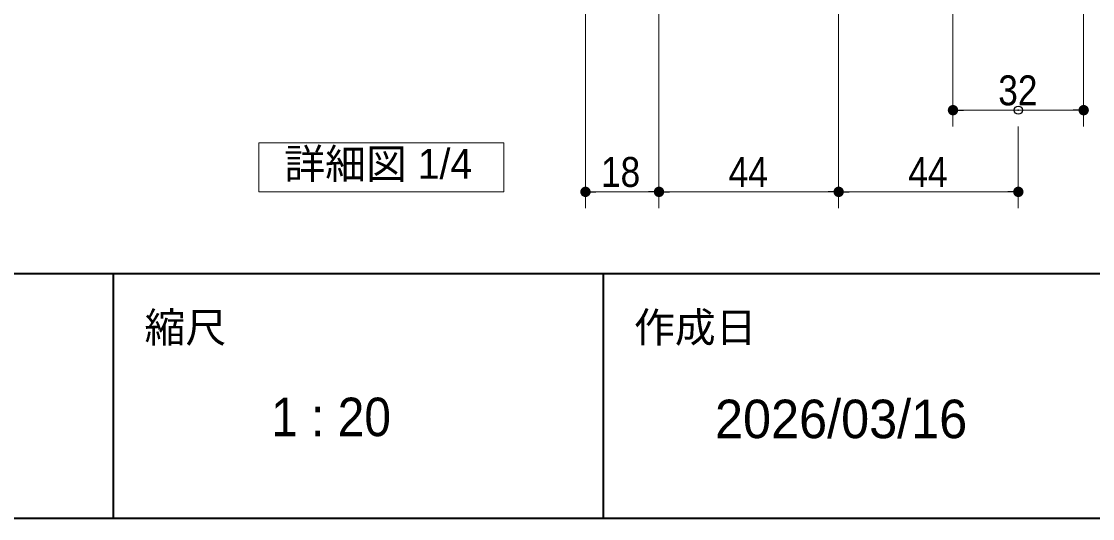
# Model space of a CAD drawing. Units: millimetres, scale not verified, with parts at other scales. Extents: x -6062 to 6062, y -3045 to 3045.
# Drawn here: x 0 to 1312, y -2770 to -2161 of the extents above; entities that cross this region are included whole.
import ezdxf
from ezdxf.enums import TextEntityAlignment as Align

# ---------------------------------------------------------------- set-up
doc = ezdxf.new("R2010")
doc.units = ezdxf.units.MM
doc.header["$LTSCALE"] = 20
doc.header["$PDMODE"] = 32
doc.header["$PDSIZE"] = 10
for name, color, linetype, lineweight in [('0-2_0', 7, 'Continuous', 25), ('0-4_2寸法-1', 7, 'Continuous', 15), ('0-5_2寸法-3', 7, 'Continuous', 15), ('0-6_1図面枠', 7, 'Continuous', 15)]:
    doc.layers.add(name, color=color, linetype=linetype, lineweight=lineweight)
doc.layers.add('0-3_Defpoints', color=7, linetype='Continuous')
doc.styles.add('ＭＳ Ｐゴシック', font='')
doc.styles.get('ＭＳ Ｐゴシック').set_extended_font_data('MS PGothic')

# ---------------------------------------------------------------- blocks, each defined once
blk = doc.blocks.new('_Dot')
at = {"layer": '0-2_0'}
blk.add_line((-10, 0), (-20, 0), dxfattribs=at)
for points in [[(0, 0), (-10, 0), (-9.92, 1.25)], [(0, 0), (-9.92, -1.25), (-10, 0)], [(0, 0), (-9.92, 1.25), (-9.69, 2.49)], [(0, 0), (-9.69, -2.49), (-9.92, -1.25)], [(0, 0), (-9.69, 2.49), (-9.3, 3.68)], [(0, 0), (-9.3, -3.68), (-9.69, -2.49)], [(0, 0), (-9.3, 3.68), (-8.76, 4.82)], [(0, 0), (-8.76, -4.82), (-9.3, -3.68)], [(0, 0), (-8.76, 4.82), (-8.09, 5.88)], [(0, 0), (-8.09, -5.88), (-8.76, -4.82)], [(0, 0), (-8.09, 5.88), (-7.29, 6.85)], [(0, 0), (-7.29, -6.85), (-8.09, -5.88)], [(0, 0), (-7.29, 6.85), (-6.37, 7.71)], [(0, 0), (-6.37, -7.71), (-7.29, -6.85)], [(0, 0), (-6.37, 7.71), (-5.36, 8.44)], [(0, 0), (-5.36, -8.44), (-6.37, -7.71)], [(0, 0), (-5.36, 8.44), (-4.26, 9.05)], [(0, 0), (-4.26, -9.05), (-5.36, -8.44)], [(0, 0), (-4.26, 9.05), (-3.09, 9.51)], [(0, 0), (-3.09, -9.51), (-4.26, -9.05)], [(0, 0), (-3.09, 9.51), (-1.87, 9.82)], [(0, 0), (-1.87, -9.82), (-3.09, -9.51)], [(0, 0), (-1.87, 9.82), (-0.63, 9.98)], [(0, 0), (-0.63, -9.98), (-1.87, -9.82)], [(0, 0), (-0.63, 9.98), (0.63, 9.98)], [(0, 0), (0.63, -9.98), (-0.63, -9.98)], [(0, 0), (0.63, 9.98), (1.87, 9.82)], [(0, 0), (1.87, 9.82), (3.09, 9.51)], [(0, 0), (3.09, 9.51), (4.26, 9.05)], [(0, 0), (4.26, 9.05), (5.36, 8.44)], [(0, 0), (5.36, 8.44), (6.37, 7.71)], [(0, 0), (6.37, 7.71), (7.29, 6.85)], [(0, 0), (7.29, 6.85), (8.09, 5.88)], [(0, 0), (8.09, 5.88), (8.76, 4.82)], [(0, 0), (8.76, 4.82), (9.3, 3.68)], [(0, 0), (9.3, 3.68), (9.69, 2.49)], [(0, 0), (9.69, 2.49), (9.92, 1.25)], [(0, 0), (9.92, 1.25), (10, 0)], [(0, 0), (1.87, -9.82), (0.63, -9.98)], [(0, 0), (3.09, -9.51), (1.87, -9.82)], [(0, 0), (4.26, -9.05), (3.09, -9.51)], [(0, 0), (5.36, -8.44), (4.26, -9.05)], [(0, 0), (6.37, -7.71), (5.36, -8.44)], [(0, 0), (7.29, -6.85), (6.37, -7.71)], [(0, 0), (8.09, -5.88), (7.29, -6.85)], [(0, 0), (8.76, -4.82), (8.09, -5.88)], [(0, 0), (9.3, -3.68), (8.76, -4.82)], [(0, 0), (9.69, -2.49), (9.3, -3.68)], [(0, 0), (9.92, -1.25), (9.69, -2.49)], [(0, 0), (10, 0), (9.92, -1.25)]]:
    blk.add_solid(points, dxfattribs=at)
blk = doc.blocks.new('グループ-19')
at = {"layer": '0-5_2寸法-3'}
blk.add_lwpolyline([(41563.7, -46200), (47563.7, -46200), (47563.7, -47400), (41563.7, -47400)], close=True, dxfattribs=at)
at = {"layer": '0-5_2寸法-3', "style": 'ＭＳ Ｐゴシック'}
blk.add_text('詳細図 1/4', height=733.7, dxfattribs=at).set_placement((42187, -47300.3), align=Align.BOTTOM_LEFT)
blk = doc.blocks.new('グループ-22')
at = {"layer": '0-6_1図面枠', "lineweight": 35}
for p, q in [((-80000, -49400), (80000, -49400)), ((38000, -49400), (38000, -55400)), ((50000, -49400), (50000, -55400))]:
    blk.add_line(p, q, dxfattribs=at)
blk.add_lwpolyline([(-80000, 55400), (80000, 55400), (80000, -55400), (-80000, -55400)], close=True, dxfattribs=at)
blk = doc.blocks.new('図面枠')
at = {"layer": '0-6_1図面枠'}
blk.add_blockref('グループ-22', (0, 0), dxfattribs=at)
at = {"layer": '0-6_1図面枠', "style": 'ＭＳ Ｐゴシック'}
for s, p in [('縮尺', (38765.5, -51307.2)), ('作成日', (50749.9, -51303.2))]:
    blk.add_text(s, height=733.7, dxfattribs=at).set_placement(p, align=Align.BOTTOM_LEFT)
at = {"layer": '0-6_1図面枠', "style": 'ＭＳ Ｐゴシック', "width": 0.95}
blk.add_text('1 : 20', height=943.3, dxfattribs=at).set_placement((41866.9, -53665.3), align=Align.BOTTOM_LEFT)

msp = doc.modelspace()

# ---------------------------------------------------------------- linework, layer by layer
at = {"layer": '0-3_Defpoints'}
for p in [(1140.68, -2270), (1220.68, -2270), (780.68, -2370), (1220.68, -2370)]:
    msp.add_point(p, dxfattribs=at)
at = {"layer": '0-4_2寸法-1'}
for p, q in [((690.68, -1955), (690.68, -2390)), ((780.68, -2008), (780.68, -2390)), ((780.68, -2008), (780.68, -2390)), ((1000.68, -2008), (1000.68, -2390)), ((1000.68, -2008), (1000.68, -2390)), ((1140.68, -2020), (1140.68, -2290)), ((1300.68, -2020), (1300.68, -2290)), ((1287.97, -2270), (1153.4, -2270)), ((1220.68, -2290), (1220.68, -2390)), ((703.4, -2370), (767.97, -2370)), ((987.97, -2370), (793.4, -2370)), ((1013.4, -2370), (1207.97, -2370))]:
    msp.add_line(p, q, dxfattribs=at)

# ---------------------------------------------------------------- block references
at = {"layer": '0-4_2寸法-1', "xscale": 0.6356201, "yscale": 0.6356201, "rotation": 180}
for p in [(1140.68, -2270), (690.68, -2370), (780.68, -2370), (1000.68, -2370)]:
    msp.add_blockref('_Dot', p, dxfattribs=at)
at = {"layer": '0-4_2寸法-1', "xscale": 0.6356201, "yscale": 0.6356201}
for p in [(1300.68, -2270), (780.68, -2370), (1000.68, -2370), (1220.68, -2370)]:
    msp.add_blockref('_Dot', p, dxfattribs=at)
at = {"layer": '0-5_2寸法-3', "xscale": 0.05, "yscale": 0.05}
msp.add_blockref('グループ-19', (-1787.5, 0), dxfattribs=at)
at = {"layer": '0-6_1図面枠', "xscale": 0.05, "yscale": 0.05}
msp.add_blockref('図面枠', (-1787.5, 0), dxfattribs=at)

# ---------------------------------------------------------------- texts
at = {"layer": '0-4_2寸法-1', "style": 'ＭＳ Ｐゴシック', "width": 0.9}
for s, p in [('32', (1196.09, -2275.06)), ('18', (709.65, -2374.96)), ('44', (865.99, -2375.06)), ('44', (1085.99, -2375.06))]:
    msp.add_text(s, height=36.66, dxfattribs=at).set_placement(p, align=Align.BOTTOM_LEFT)
at = {"layer": '0-6_1図面枠', "style": 'ＭＳ Ｐゴシック'}
msp.add_text('2026/03/16', height=47.17, dxfattribs=at).set_placement((849.28, -2685.74), align=Align.BOTTOM_LEFT)

doc.saveas('drawing.dxf')
